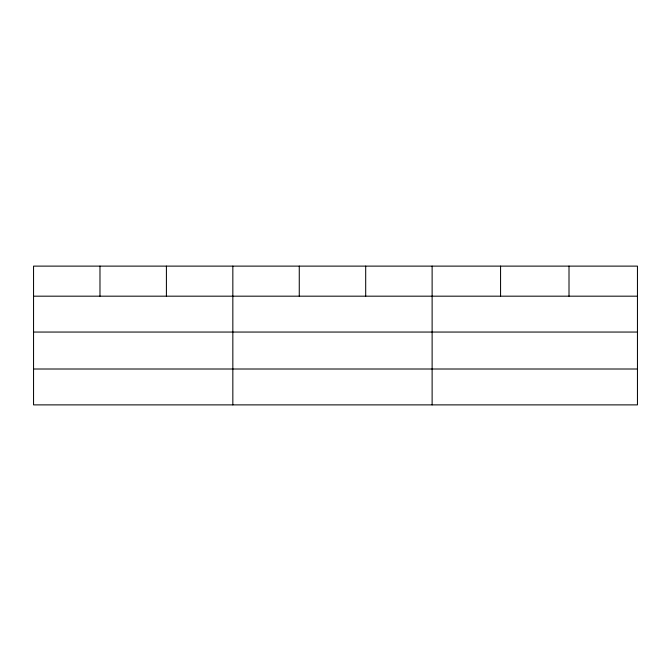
<?xml version="1.0" encoding="UTF-8"?>
<svg xmlns="http://www.w3.org/2000/svg" width="671" height="671" viewBox="0 0 671 671"><rect width="100%" height="100%" fill="white"/><g stroke="black" fill="none" stroke-linecap="round" stroke-linejoin="round"><path stroke-width="1.01" d="M637.45 332.053L637.45 266.119L33.55 266.119L33.55 404.881L637.45 404.881L637.45 332.053L33.55 332.053M33.55 296.179L637.45 296.179M33.55 369.008L637.45 369.008M569.008 266.119L569.008 296.179M500.566 266.119L500.566 296.179M432.124 266.119L432.124 404.881M365.695 266.119L365.695 296.179M299.266 266.119L299.266 296.179M232.837 266.119L232.837 404.881M166.408 266.119L166.408 296.179M99.979 266.119L99.979 296.179"/></g></svg>
